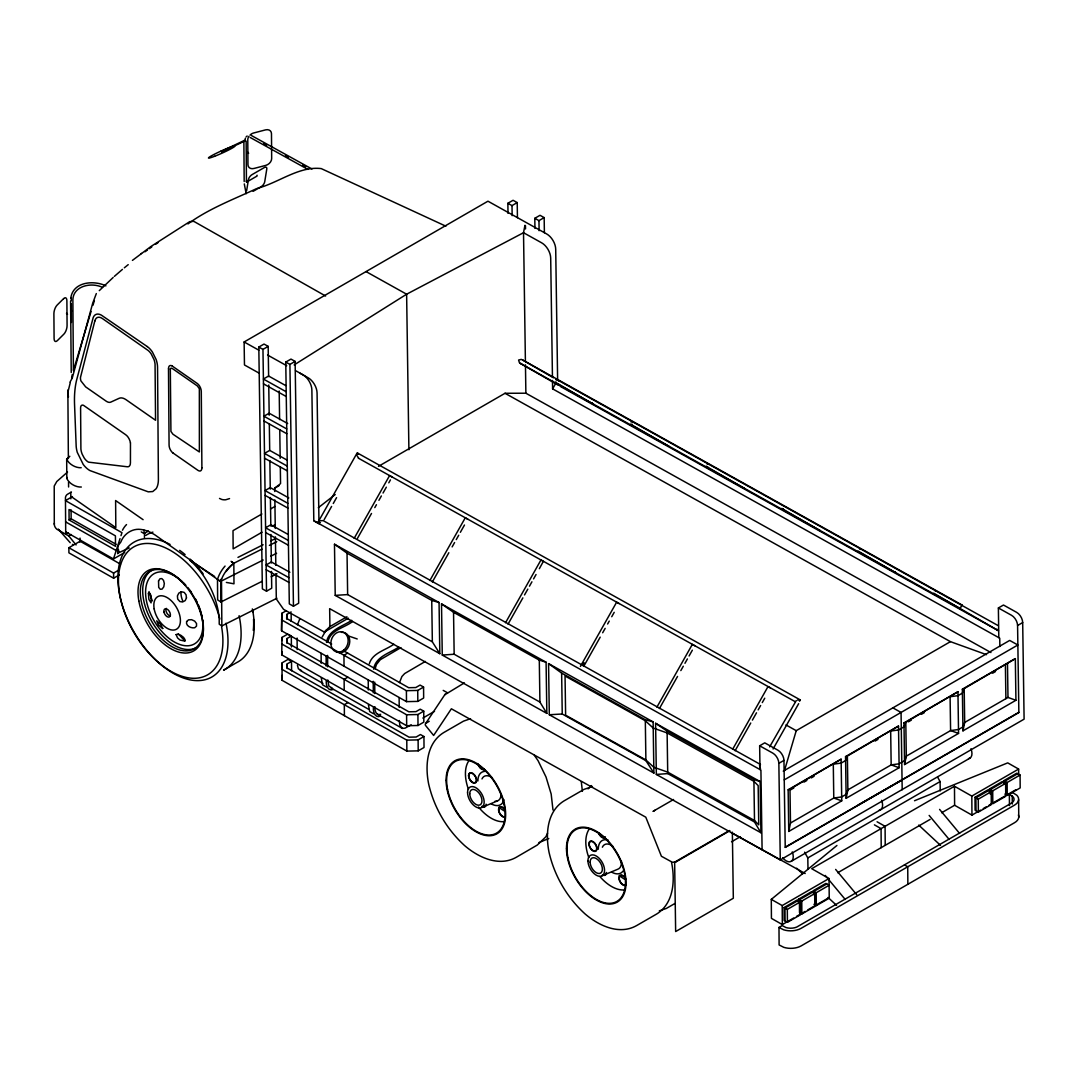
<?xml version="1.0" encoding="UTF-8"?>
<svg xmlns="http://www.w3.org/2000/svg" width="1078" height="1078" viewBox="0 0 1078 1078"><rect width="100%" height="100%" fill="white"/><g stroke="black" fill="none" stroke-linecap="round" stroke-linejoin="round"><path stroke-width="1.5" d="M130.465 442.896L130.438 462.718A8.503 4.379 64.7 0 1 126.961 466.734L88.544 462.152A10.308 5.323 64.7 0 1 84.246 458.056L82.251 454.323A11.049 5.7 64.7 0 1 80.904 449.068L80.594 408.171A5.862 3.018 64.7 0 1 83.451 405.288L125.533 434.623A7.479 3.854 64.7 0 1 130.438 442.883M959.919 608.41L960.134 607.453M962.061 605.081L960.121 608.518M344.758 651.449L408.67 687.71L415.771 687.548L420.07 685.069L423.573 687.063L423.654 698.032L417.819 701.387L406.487 701.643L281.56 630.765L281.816 613.315L286.182 610.795M281.56 630.765L281.816 613.315M291.41 647.002L291.329 636.033L287.031 638.513L286.829 642.569L408.858 711.803L415.96 711.642L420.245 709.162L423.748 711.157L423.829 722.125L418.008 725.494L406.675 725.737L281.735 654.858L281.991 637.408L287.826 634.053M281.735 654.858L281.91 651.624M291.518 661.407L287.22 663.886L287.017 667.942L409.047 737.177L416.148 737.015L420.433 734.536L423.937 736.53L424.018 747.499L418.197 750.854L406.864 751.11L281.937 680.231L282.18 662.781L288.015 659.413L291.518 661.407L291.586 670.799M281.937 680.231L282.18 675.367M291.141 611.94L286.856 614.42L286.64 618.476L331.674 644.024M246.619 190.752L248.439 179.608A4.339 2.048 -52.2 0 1 252.171 174.555L264.258 167.589A4.325 2.035 -52.2 0 1 266.792 169.003L264.73 181.737A4.325 2.035 -52.2 0 1 261.146 186.696L253.087 191.345M788.759 831.434L790.484 823.026L789.985 789.177L841.123 759.181L841.743 800.846L788.759 831.434L788.153 789.77L841.123 759.181M846.149 798.299L847.874 789.891L847.375 756.042L898.513 726.06L899.133 767.711L846.149 798.299L845.543 756.635L898.513 726.06M904.59 764.558L906.302 756.15L905.803 722.314L957.938 691.753L958.558 733.404L904.59 764.558L903.97 722.907L957.938 691.753M962.964 730.857L964.689 722.449L964.19 688.599L1015.328 658.618L1015.934 700.269L962.964 730.857L962.358 689.206L1015.328 658.618M70.798 298.054C72.981 281.722 93.732 279.97 105.913 285.859M81.335 487.027C75.81 487.404 68.992 483.47 66.823 478.457L66.674 459.134L69.814 456.29M66.823 478.457L67.227 477.487M247.873 152.335L248.614 153.386L247.873 152.483M70.191 382.946L67.874 392.271L68.453 397.095M297.461 624.741L299.873 618.664M326.513 642.434C328.332 629.862 342.791 626.345 351.697 620.362M327.968 642.043C329.855 630.185 344.354 627.868 352.371 621.71M373.635 669.168C375.454 656.583 389.913 653.079 398.82 647.083M375.09 668.778L376.451 664.52L380.278 659.709L400.949 647.595M399.493 682.617L401.892 676.539L404.668 673.548L425.352 661.434M524.946 225.302L523.517 232.713L525.404 361.494M70.703 310.289L71.727 310.451M72.186 374.713L71.606 378.324M73.573 369.943L91.051 311.461M784.42 770.77L796.238 730.668L950.432 641.653L986.491 654.669M92.951 305.276L94.379 300.627M65.704 531.858L113.473 558.956L120.035 538.623M120.992 535.645L121.962 532.667L65.462 500.623L72.442 496.594M558.741 384.388L558.525 385.345L520.068 363.219L959.986 608.518M322.174 637.017L326.041 630.28M369.296 663.738C372.584 652.769 385.641 650.25 393.82 644.253M246.363 181.818L246.498 180.727M547.557 833.186L545.899 836.744L537.235 845.071L516.335 857.253C498.818 867.251 478.026 857.239 464.375 845.381L464.066 845.071C446.629 829.022 434.286 807.799 428.828 784.744L428.721 784.339C425.082 766.512 426.322 743.362 443.557 732.663L463.553 721.128L470.547 718.703M187.963 223.928C208.418 208.849 233.576 199.322 256.766 188.556M799.512 701.239L800.321 699.945L357.519 453.029L356.845 454.364M320.395 522.587L318.091 522.129L357.061 453.083M324.182 519.583L331.606 506.417M333.264 503.493L336.565 497.645M354.177 538.326L389.589 475.573L392.015 476.934M357.505 538.272L371.506 513.465M374.794 507.63L376.438 504.706M378.917 500.327L381.383 495.947M383.027 493.037L386.328 487.189M388.794 482.823L390.438 479.899M429.866 580.53L465.278 517.777L467.771 519.178M432.359 581.931L448.839 552.744M452.127 546.91L454.593 542.53M456.25 539.62L458.716 535.24M460.36 532.316L464.483 525.026M999.858 646.504L999.737 638.176L552.61 388.862L555.48 383.781M505.542 622.734L540.954 559.981L543.379 561.342L539.337 568.685M508.048 624.135L522.87 597.872M524.514 594.948L527.816 589.114M529.46 586.189L531.926 581.81M533.583 578.899L536.049 574.52M580.409 666.393L616.643 602.184L619.149 603.586M582.484 665.638L584.128 662.714M583.737 666.339L600.203 637.152M602.669 632.773L605.149 628.393M607.615 624.014L609.259 621.103M611.738 616.724L614.204 612.344M656.92 707.128L692.332 644.388L694.758 645.749M659.413 708.542L677.536 676.432M680.824 670.597L683.304 666.217M684.948 663.307L687.414 658.928M689.071 656.003L692.359 650.169M732.609 749.331L768.008 686.592L770.433 687.953M735.102 750.746L750.746 723.015M752.404 720.104L756.513 712.801M758.157 709.89L760.637 705.511M762.281 702.586L764.747 698.207M769.625 746.879L796.251 700.592M773.088 748.981L798.65 703.678M444.769 694.798L464.389 682.873M318.091 522.129L319.088 521.267M675.744 861.942L672.281 862.225L661.407 856.255L645.789 817.191L451.372 708.785L433.639 735.452L425.541 725.454A2.237 1.765 33.6 0 1 425.702 723.432L445.201 694.097M96.319 293.566L92.708 303.201L72.239 378.108L69.989 382.178M99.284 290.629L113.163 277.464M275.941 573.765L276.305 598.95L283.554 609.326L324.316 632.058L329.922 626.587L346.914 616.778M114.362 276.372L122.434 269.392M246.862 181.939L257.063 176.051L257.063 175.215M588.049 788.867L591.472 785.592M67.523 472.07L56.784 481.516L54.223 486.057L54.291 524.231M793.691 918.011L782.345 924.574L771.43 918.375L771.296 899.375L836.932 845.462M124.307 267.829L128.228 264.649M274.728 491.528L274.688 488.172L280.549 483.591L280.307 466.761M318.293 507.738L335.218 494.519M141.178 253.64L141.487 253.411M132.419 260.391L150.543 246.781M425.702 723.432L429.206 721.276M653.564 811.222L655.06 810.198M145.031 251.767L147.443 250.015M151.041 246.417L189.782 221.623L193.811 221.367L325.61 296.019M149.303 248.654L151.796 246.929M155.528 244.356L158.021 242.631M294.159 364.903L406.622 294.213L523.517 232.713L541.668 242.833A12.545 7.25 60 0 1 550.696 258.114L552.448 377.125M221.529 151.877L244.827 141.056L244.207 140.49L221.246 151.432M244.207 140.49L244.14 141.258M71.727 311.165L70.703 310.437M1018.858 712.302L785.229 847.187M329.922 626.587L329.652 608.652L780.27 859.921L1024.1 719.161L1022.685 622.572A8.368 4.838 60 0 0 1016.662 612.371L1003.483 605.027L998.376 607.965L998.807 637.664M258.895 373.015L244.463 364.97L244.127 341.969L487.957 201.195L546.681 233.953A12.545 7.25 60 0 1 555.709 249.234L557.622 379.982L997.958 625.51M271.481 571.407L271.723 588.197L266.522 591.202L262.372 588.884L258.814 347.062L264.029 344.057L268.179 346.375L268.624 376.599M508.007 213.363L507.859 203.284L513.061 200.279L517.211 202.583L517.44 217.702M258.814 347.062L262.965 349.38L268.179 346.375M507.859 203.284L512.01 205.602L517.211 202.583M285.764 362.087L290.979 359.082L295.129 361.399L298.673 603.222L293.459 606.227L289.308 603.923L285.764 362.087L289.915 364.404L295.129 361.399M534.944 228.388L534.796 218.308L540.011 215.304L544.161 217.608L544.39 232.727M534.796 218.308L538.96 220.626L544.161 217.608M71.431 491.999L67.469 494.29A2.884 1.684 -60.4 0 0 65.448 497.834L65.718 534.216L68.399 532.68M69.1 520L115.508 546.317L115.427 535.847L69.019 509.53L69.1 520L71.148 518.814L116.087 544.309M54.372 523.167A17.248 9.877 -0.4 0 0 56.77 529.204L68.776 535.955L71.269 534.526M119.2 574.992L113.621 578.212L68.911 552.852L68.871 547.718L80.095 541.237L120.48 564.144M141.245 531.912L144.102 533.529L148.441 531.023M113.473 558.956L124.698 552.475M68.871 547.718L113.581 573.078L119.2 569.844M274.688 488.172L279.04 485.666M261.887 513.977L233.01 530.659L233.144 548.877L262.035 532.209M270.565 508.978L274.89 506.471M272.141 526.36L275.025 524.703M378.472 466.343L505.03 393.281L525.875 393.214L990.938 652.54M324.316 632.058L348.383 618.166M347.655 653.093L343.949 655.235L344.03 666.204M347.844 677.186L344.125 679.329L344.205 690.297M348.032 702.56L344.313 704.702L344.394 715.671M281.479 619.81L406.406 690.675L417.738 690.432L423.573 687.063M281.654 643.903L406.595 714.768L417.914 714.525L423.748 711.157M411.203 724.793L405.085 728.149L402.283 728.378L377.475 714.31M422.846 718.069L434.501 711.345M281.843 669.263L406.783 740.141L418.116 739.885L423.937 736.53M548.769 838.522L538.919 842.592M760.003 769.557L759.653 745.801L764.747 742.85L777.939 750.207A8.368 4.838 60 0 1 783.962 760.394L785.229 847.429L1018.858 712.545L1017.578 625.51A8.368 4.838 60 0 0 1011.568 615.322L998.376 607.965M653.012 811.37L673.561 799.512M780.27 859.921L778.855 763.332L783.962 760.394M1017.578 625.51L1022.685 622.572M783.261 771.147L1009.682 640.426L1017.861 644.994L784.245 779.879M790.902 789.675L793.799 787.991M803.959 782.129L806.856 780.459M811.208 777.939L814.119 776.268M875.053 741.085L877.964 739.4M908.431 721.815L911.341 720.131M921.488 714.269L924.398 712.598M992.595 673.224L995.493 671.54M729.415 830.532L674.639 862.157L675.65 931.554L733.323 898.257L732.353 832.162M675.771 861.996L729.833 830.72M731.531 841.783L740.263 836.744M790.484 823.026L833.779 798.03L841.689 796.938L846.095 794.392L847.874 789.891L891.169 764.895L899.065 763.803L904.523 760.65L906.302 756.15L950.594 730.588L958.49 729.496L962.91 726.949L964.689 722.449L1007.984 697.453L1015.934 700.269M674.855 903.512L666.298 908.458L659.305 910.87M782.682 857.832A10.079 5.821 60 0 0 791.265 861.309L969.971 758.13M807.988 868.881L807.799 857.94L940.083 781.577L937.685 777.251M1018.67 775.405L1018.629 769.072L971.817 796.09L954.475 786.253L811.68 868.693L829.022 878.53L829.238 898.163L816.289 905.641L813.944 904.307M837.727 872.749L930.139 819.388M941.66 812.745L954.609 805.266L971.952 815.103L980.468 810.184M771.296 899.375L782.21 905.56L829.022 878.53M784.056 907.555L797.006 900.09L800.267 901.936L800.361 914.831L787.425 922.31L784.151 920.464L784.056 907.555L787.317 909.414L800.267 901.936M798.515 902.448L798.488 899.227L811.438 891.749L814.698 893.608L814.806 906.504L801.857 913.969L799.512 912.648L799.418 899.753L812.354 892.274M974.997 797.316L987.947 789.851L991.208 791.697L991.302 804.592L978.366 812.071L975.091 810.211L974.997 797.316L978.272 799.175L991.208 791.697M989.442 788.988L1002.378 781.51L1005.639 783.369L1005.747 796.265L992.798 803.73L992.703 790.834L989.442 788.988L989.456 792.209M1003.901 783.881L1003.874 780.647L1016.81 773.182L1020.084 775.028L1020.179 787.924L1007.229 795.402L1004.885 794.068M797.922 900.615L784.973 908.08L785.08 920.976M826.799 883.947L813.85 891.412L813.877 894.632M988.863 790.376L975.913 797.841L976.021 810.737M1003.295 782.035L990.359 789.514L990.386 794.338M1004.79 781.173L1017.74 773.694M798.488 899.227L801.762 901.073L814.698 893.608M816.194 892.746L829.144 885.267L825.869 883.421L812.933 890.886L816.194 892.746L816.289 905.641M992.703 790.834L1005.639 783.369M1003.874 780.647L1007.135 782.507L1020.084 775.028M796.534 916.381L805.05 911.462M807.88 909.832L829.157 897.543M983.298 808.554L986.141 806.91M988.971 805.279L1015.934 789.716M1018.414 814.941A14.553 8.328 -0.4 0 1 1014.519 822.716L801.21 945.864A14.553 8.328 -0.4 0 1 783.773 947.319L779.111 944.948L778.99 927.444L782.21 925.584L785.889 927.511A9.972 5.7 -0.4 0 0 796.75 927.053L1012.08 802.733A9.972 5.7 -0.4 0 0 1012.781 796.521L1009.372 794.432L1009.453 805.576M1009.372 794.432L1012.606 792.573L1016.77 795.214A14.553 8.328 -0.4 0 1 1014.385 805.199L801.075 928.347A14.553 8.328 -0.4 0 1 783.639 929.802L778.99 927.444M858.331 804.902L901.774 780.149M81.187 467.717C75.662 468.095 68.844 464.16 66.674 459.134M237.968 557.393L263.14 544.74M270.551 541.021L274.998 538.784M261.967 549.106L233.832 563.255A33.809 21.735 -54.6 0 0 226.084 571.502M269.379 545.387L276.776 541.668M263.18 560.021L221.516 580.961L221.852 625.914L276.925 598.25M270.632 556.275L276.588 553.284M225.059 566.071A23.352 14.513 -56.8 0 0 217.487 579.371L217.635 599.88L220.909 602.009L262.264 581.231M271.13 576.77L277.033 573.806M229.547 498.588L225.774 499.761A6.428 3.679 -0.4 0 1 221.704 499.437L219.508 498.427M129.239 547.934L118.567 552.812A63.265 31.976 65.4 0 1 118.513 549.537M481.785 807.449L497.281 800.994M602.171 875.74L617.667 869.286A14.001 8.085 60 0 0 621.346 860.796M257.373 188.327C278.38 182.883 299.118 165.877 321.244 168.599L445.888 226.191M914.521 800.738L1007.714 762.874L1018.629 769.072M592.428 786.509L583.939 789.406L563.942 800.954C546.694 811.64 545.455 834.79 549.106 852.631L549.214 853.035C554.658 876.091 567.001 897.3 584.451 913.362L584.748 913.659C598.398 925.517 619.19 935.542 636.707 925.53L656.704 913.996C673.952 903.297 675.192 880.147 671.54 862.319M962.358 689.206L964.19 688.599L962.411 693.1L958.005 695.647L950.095 696.738L950.594 730.588L958.558 733.404M903.97 722.907L905.803 722.314L904.038 726.815L898.567 729.954L890.671 731.046L891.169 764.895L899.133 767.711M845.543 756.635L847.375 756.042L845.597 760.542L841.19 763.089L833.294 764.181L833.779 798.03L841.743 800.846M788.153 789.77L789.985 789.177M320.355 520.768L323.157 520.62L580.759 664.264M797.518 700.094L800.321 699.945M333.291 689.448C327.981 691.753 325.812 684.948 326.297 680.878M380.682 714.31C376.047 716.264 374.565 710.092 374.901 706.696M380.413 716.183C375.104 718.487 372.934 711.682 373.419 707.599M656.34 774.449L667.727 773.586L754.519 821.988L760.933 832.755L656.34 774.449L655.599 723.284L760.179 781.604L760.933 832.755M442.263 655.074L454.161 654.238L539.916 702.061L546.842 713.38L546.088 662.229L441.508 603.909L442.263 655.074L546.842 713.38M335.218 595.379L347.642 594.584L432.345 641.828L439.811 653.699L439.056 602.535L334.476 544.228L335.218 595.379L439.811 653.699M549.308 714.754L562.244 714L645.897 760.65L653.888 773.074L653.133 721.91L548.554 663.603L549.308 714.754L653.888 773.074M221.313 150.664L221.987 151.405M297.42 665.193L298.377 668.805L301.544 670.637M326.459 687.036L322.538 684.799L321.298 678.035M327.779 679.975L328.884 686.12L332.051 687.939M373.581 713.771L369.66 711.534L368.42 704.769M226.367 582.43L233.98 583.804L233.832 563.255L231.096 561.315M521.388 359.365L518.585 360.039L519.461 362.787M520.741 363.515L521.429 363.677M102.464 287.354C90.485 281.708 72.105 286.425 72.886 301.126L73.398 370.738M72.927 544.592L72.388 544.417M357.074 455.698L358.651 458.244M760.489 764.571L759.747 764.369L759.532 765.649M548.554 663.603L561.638 673.076L645.304 719.727L653.133 721.91M334.476 544.228L347.035 553.149L431.739 600.392L439.056 602.535M441.508 603.909L453.542 612.291L539.296 660.113L546.088 662.229M655.599 723.284L667.093 731.113L753.899 779.515L760.179 781.604M347.978 635.804L357.222 638.971M251.349 135.491L311.946 169.003M263.773 143.684L266.657 145.274M285.414 155.65L288.298 157.24M302.729 165.23L305.613 166.82M250.244 137.512L307.931 169.421M731.221 832.566L805.199 873.517M443.206 690.392L447.626 692.831M366.035 271.589L406.622 294.213L408.899 449.742M961.994 604.974L522.062 359.661L553.459 377.785M560.223 386.369L998.511 630.765L933.696 593.196M505.03 393.281L950.432 641.653M244.127 341.969L258.814 350.161M267.613 355.066L286.708 365.711M295.52 370.63L302.864 374.726A12.545 7.25 60 0 1 311.879 390.007L313.806 520.741L318.994 523.746L317.067 392.998A12.545 7.25 60 0 0 308.052 377.718L299.671 373.042M892.867 707.869L901.06 712.437L902.192 789.783M285.71 385.574L268.611 376.033L263.409 379.052L286.196 391.759M263.477 383.835L286.276 396.542M358.395 458.19L795.254 701.697M287.678 423.546L269.163 413.224L263.948 416.229L286.748 428.936M264.016 421.013L286.815 433.733M785.956 724.928L796.238 730.668M286.802 459.942L269.702 450.402L264.501 453.407L287.287 466.127M264.568 458.204L287.368 470.911M759.653 745.801L772.845 753.145A8.368 4.838 60 0 1 778.855 763.332M288.769 497.915L270.255 487.593L265.04 490.598L287.839 503.305M583.697 665.908L760.206 764.329M313.806 520.741L760.92 770.069L762.092 849.787M265.107 495.381L287.907 508.102M287.893 534.311L270.794 524.77L265.592 527.775L288.378 540.496M265.66 532.572L288.459 545.279M289.861 572.283L271.346 561.961L266.131 564.966L288.931 577.673M266.199 569.75L288.998 582.457M877.074 821.773L885.078 826.314L885.227 845.327M874.393 824.845L881.063 828.632L881.211 847.645M904.496 864.947L907.73 866.779L907.865 884.283M288.985 634.713L291.329 636.033M65.623 521.873L116.195 550.548M300.263 670.503L322.928 683.371M330.757 687.804L368.716 709.337M402.283 728.378L399.803 725.117L399.305 720.549M858.007 551.006L895.508 572.647M782.332 508.803L819.819 530.443A1.442 1.172 -60 0 1 819.401 529.985M556.315 379.429L559.172 381.086M706.642 466.599L744.143 488.24M630.953 424.395L668.454 446.036M592.765 403.832L555.278 382.191A1.442 1.172 -60 0 0 556.208 382.218M231.649 561.827L233.832 563.255A23.352 14.513 -56.8 0 0 220.747 581.5L220.909 602.009M214.657 576.487L190.011 560.385A52.822 28.271 63.3 0 1 219.198 619.473L219.225 624.216L221.852 625.914M217.487 579.371L220.747 581.5M147.255 346.564L101.305 315.099A15.631 8.058 64.7 0 0 95.511 314.668A16.318 8.408 64.7 0 0 93.139 317.767L76.511 380.467A102.693 52.957 64.7 0 0 74.544 404.304L76.12 444.864A20.347 10.497 64.7 0 0 77.252 452.302L83.222 464.443A18.811 9.702 64.7 0 0 89.932 470.56L148.279 491.851L152.753 491.555L156.135 488.725A26.101 13.462 64.7 0 0 158.385 479.346L157.55 367.288A16.978 8.759 64.7 0 0 156.135 359.526L152.362 351.94A15.779 8.139 64.7 0 0 147.255 346.564M172.359 366.143L197.382 383.566A6.279 3.234 64.7 0 1 201.29 391.476L201.896 467.919M173.019 453.003L198.029 470.412A6.279 3.234 64.7 0 0 201.869 467.892M143.105 519.69L115.615 500.542L115.818 527.627L71.188 496.554M357.519 453.029L358.381 454.215M918.725 825.101L940.501 845.341M796.642 868.248L802.692 873.867M828.093 897.475L836.555 905.345M997.905 630.334L997.056 629.256M70.232 542.733L59.02 530.012M939.585 809.389L959.609 833.442M929.155 815.413L949.179 839.466M835.639 869.407L856.714 894.713M825.222 875.417L845.233 899.47M68.776 535.955L76.066 544.942M534.324 755.274L538.07 760.691L546.02 777.009L551.168 794.028L552.987 809.996M804.606 852.172L807.799 857.94M760.502 768.83L759.761 766.984M246.175 193.717L244.288 183.934M581.298 781.739L582.389 791.319M71.229 372.516L70.582 301.22M940.083 781.577L940.245 790.942M1007.485 663.603L1007.984 697.453M1005.397 664.816L1005.895 698.652M753.899 779.515L754.519 821.988M667.093 731.113L667.727 773.586M645.304 719.727L645.897 760.65M561.638 673.076L562.244 714M552.488 380.48L552.61 388.862M538.96 220.626L539.108 230.705M539.296 660.113L539.916 702.061M525.471 225.598L525.525 228.94M525.458 364.836L525.875 393.268M512.01 205.602L512.158 215.667M453.542 612.291L454.161 654.238M431.739 600.392L432.345 641.828M347.035 553.149L347.642 594.584M289.915 364.404L293.459 606.227M279.189 391.018L279.606 419.625M279.754 429.731L280.186 458.339M274.863 499.922L275.281 528.449M275.402 536.844L275.82 565.384M268.745 384.994L269.19 415.219M269.311 423.614L269.702 450.483M269.85 460.562L270.268 489.116M270.403 497.51L270.821 526.064M270.942 534.459L271.36 563.012M262.965 349.38L266.522 591.202M1018.616 799.822L1018.75 817.34M1012.242 796.063L1012.309 804.026M1007.135 782.507L1007.229 795.402M978.272 799.175L978.366 812.071M971.817 796.09L971.952 815.103M954.475 786.253L954.609 805.266M801.762 901.073L801.857 913.969M787.317 909.414L787.425 922.31M782.21 905.56L782.345 924.574M417.738 690.432L417.819 701.387M417.914 714.525L418.008 725.494M418.116 739.885L418.197 750.854M406.406 690.675L406.487 701.643M406.595 714.768L406.675 725.737M406.783 740.141L406.864 751.11M399.129 697.574L399.21 707.424M374.713 682.091L374.807 693.572M373.217 681.283L373.311 692.804M368.231 680.097L368.312 689.96M327.591 655.37L327.685 666.851M326.108 656.206L326.176 666.069M321.109 653.362L321.19 663.239M297.097 638.068L297.178 649.549M291.154 613.503L291.208 621.346M286.856 614.42L286.883 619.122M287.031 638.513L287.071 643.216M287.22 663.886L287.26 668.589M281.991 637.408L282.018 640.548M282.18 662.781L282.234 669.047M246.148 141.097L246.444 181.603M243.871 140.935L244.18 181.508M168.491 368.636L169.071 445.052A6.279 3.234 64.7 0 0 173.019 453.043M144.075 530.241L144.102 533.529M113.581 573.078L113.621 578.212M80.068 538.097L79.907 542.059M71.256 297.636L71.269 300.735M71.296 303.848L71.431 322.484M70.784 492.376L70.838 498.831M71.081 509.84L71.148 518.814M67.86 390.061L68.372 458.581M68.547 481.974L68.588 486.986M970.955 748.752A10.079 5.821 60 0 1 968.516 758.629M881.602 800.334A10.079 5.821 60 0 1 879.163 810.211M555.763 379.645A1.442 1.172 -60 0 1 556.935 379.86M593.372 403.94A1.442 1.172 -60 0 1 592.24 402.714M632.193 424.26A1.442 1.172 -60 0 1 630.724 424.206M631.142 422.01A1.442 1.172 -60 0 1 632.611 422.064M668.737 446.144A1.442 1.172 -60 0 1 668.212 445.847M707.572 466.626A1.442 1.172 -60 0 1 706.225 466.141M707.128 464.052A1.442 1.172 -60 0 1 708.057 464.079M744.426 488.334A1.442 1.172 -60 0 1 743.726 487.782M783.261 508.829A1.442 1.172 -60 0 1 781.914 508.344M859.665 548.675A1.442 1.172 -60 0 1 859.948 549.254M895.266 572.445A1.442 1.172 -60 0 1 894.996 571.866M935.111 590.69A1.442 1.172 -60 0 1 935.529 591.148M792.249 851.93A10.079 5.821 60 0 1 791.265 861.309M504.248 810.912A36.409 21.021 60 0 1 498.885 807.22M504.234 821.638A36.409 21.021 60 0 1 478.497 807.031M468.445 789.325A36.409 21.021 60 0 1 468.768 760.906M504.005 799.728A18.757 10.834 60 0 1 491.285 803.865M477.904 780.957A18.757 10.834 60 0 1 484.44 771.403M484.642 769.517A5.767 3.328 60 0 1 477.797 763.52M486.097 804.188A5.767 3.328 60 0 1 482.055 806.613M505.124 817.164A5.767 3.328 60 0 1 499.626 813.486A5.767 3.328 60 0 1 499.586 807.099A5.767 3.328 60 0 1 505.07 809.659M500.987 795.51A14.001 8.085 60 0 1 495.058 801.237M481.987 778.922A14.001 8.085 60 0 1 492.35 777.817M484.413 769.113A5.309 3.059 60 0 1 478.497 764.868M485.275 805.899A5.309 3.059 60 0 1 482.041 806.223M504.922 816.747A5.309 3.059 60 0 1 499.869 813.378A5.309 3.059 60 0 1 499.828 807.489A5.309 3.059 60 0 1 504.868 809.847M624.62 879.203A36.409 21.021 60 0 1 619.257 875.511M624.607 889.916A36.409 21.021 60 0 1 599.853 876.495M588.817 857.603A36.409 21.021 60 0 1 589.14 829.198M623.084 870.97A18.757 10.834 60 0 1 611.657 872.142M598.29 849.248A18.757 10.834 60 0 1 608.005 839.964M605.027 837.808A5.767 3.328 60 0 1 598.6 833.186M606.469 872.479A5.767 3.328 60 0 1 602.427 874.891M625.51 885.456A5.767 3.328 60 0 1 620.012 881.777A5.767 3.328 60 0 1 619.958 875.39A5.767 3.328 60 0 1 625.442 877.937M602.359 847.214A14.001 8.085 60 0 1 612.722 846.095M605.378 836.838A5.309 3.059 60 0 1 598.883 833.159M606.025 873.342A5.309 3.059 60 0 1 603.397 874.918M625.981 884.62A5.309 3.059 60 0 1 620.483 882.06A5.309 3.059 60 0 1 620.429 875.646A5.309 3.059 60 0 1 625.941 879.325M185.039 640.884A73.856 42.648 60 0 1 178.288 633.783M252.333 608.922A73.856 42.648 60 0 1 252.885 612.371M253.559 619.217A73.856 42.648 60 0 1 253.29 630.387M152.375 600.864A77.845 44.939 60 0 1 148.993 591.566M252.804 611.091A77.845 44.939 60 0 1 236.702 662.579L223.604 670.139A77.845 44.939 60 0 0 239.114 615.673M145.84 535.389A77.845 44.939 60 0 1 152.914 532.114M182.6 600.554A14.297 8.26 60 0 1 181.05 591.876M202.597 619.742A44.616 25.764 60 0 1 171.887 646.625A44.616 25.764 60 0 1 141.11 584.289A44.616 25.764 60 0 1 185.632 585.367M190.846 592.051A44.616 25.764 60 0 1 197.719 604.232M198.325 605.62A44.616 25.764 60 0 1 202.3 618.22M195.738 647.891A44.616 25.764 60 0 1 151.163 620.349A44.616 25.764 60 0 1 152.712 569.763M202.421 619.257A40.506 23.393 60 0 1 174.784 642.218A40.506 23.393 60 0 1 145.853 587.874A40.506 23.393 60 0 1 182.6 582.026M183.651 583.023A40.506 23.393 60 0 1 185.712 585.152M187.734 587.443A40.506 23.393 60 0 1 191.466 592.361M195.549 599.058A40.506 23.393 60 0 1 196.978 601.861M198.258 604.677A40.506 23.393 60 0 1 202.138 617.492M170.445 615.942A4.608 2.668 60 0 1 166.78 612.937A4.608 2.668 60 0 1 166.255 608.356M221.569 626.682A73.856 42.648 60 0 1 157.348 661.488A73.856 42.648 60 0 1 132.217 547.867A73.856 42.648 60 0 1 219.872 619.001M226.003 623.232A77.845 44.939 60 0 1 183.745 678.116A77.845 44.939 60 0 1 118.337 585.947A77.845 44.939 60 0 1 170.068 544.43M179.662 550.346A77.845 44.939 60 0 1 185.106 554.591M190.173 559.132A77.845 44.939 60 0 1 203.163 573.873M221.502 578.792A33.809 21.735 -54.6 0 0 220.276 581.338L155.353 535.173A55.504 29.712 63.3 0 0 140.8 529.446C132.149 528.233 123.835 533.974 120.844 541.991L117.974 545.832L117.664 553.701L117.947 552.906A33.782 19.97 1 0 1 118.796 551.276M122.488 530.214A63.265 31.976 65.4 0 1 126.517 524.568M144.439 537.693A63.265 31.976 65.4 0 1 144.641 532.99M168.532 368.663A6.279 3.234 64.7 0 1 172.359 366.089M59.829 530.942A17.248 9.877 -0.4 0 1 58.279 529.055M248.978 136.286A6.495 4.864 -38.1 0 0 247.778 139.857L247.967 164.705A6.495 4.864 -38.1 0 0 253.936 168.478L265.781 165.379A6.495 4.864 -38.1 0 0 271.669 158.506L271.481 133.659A6.495 4.864 -38.1 0 0 265.525 129.886L253.667 132.985A6.495 4.864 -38.1 0 0 250.069 135.019M245.016 141.016A10.659 5.43 65.2 0 1 245.056 139.992M245.191 139.062A10.659 5.43 65.2 0 1 245.42 138.213M246.148 136.879A10.659 5.43 65.2 0 1 247.199 136.057M341.376 632.341A10.403 8.408 -71.1 0 1 349.407 644.118A10.403 8.408 -71.1 0 1 336.592 651.826M186.615 621.561C185.47 625.927 191.156 628.487 194.727 627.746L196.506 626.129L196.533 623.556L194.66 621.103L191.601 619.688L188.529 619.863L186.615 621.561M176.118 634.592L177.574 637.933L180.053 640.076L184.675 641.073L184.985 639.591L183.543 637.394L180.902 635.346L178.086 634.214L176.118 634.592M170.311 369.053L170.93 431.443L172.938 434.218L199.376 451.965L199.349 388.713L197.341 385.924L172.44 368.595L171.106 368.124L170.311 369.053M158.547 580.907L158.709 587.402L160.245 589.275L162.091 589.114L163.775 586.836L164.328 583.494L163.519 580.382L161.835 578.59L159.989 578.751L158.547 580.907M94.81 321.028L80.594 376.95A5.996 3.086 64.7 0 0 80.958 380.938L85.647 386.881L106.143 401.151A11.265 5.808 64.7 0 0 110.832 402.094L119.106 398.321A16.642 8.584 64.7 0 1 126.059 399.709L155.555 420.258L155.057 364.202A12.936 6.67 64.7 0 0 154.06 359.675L151.176 353.88A12.087 6.225 64.7 0 0 148.292 350.579L102.41 318.536A12.626 6.508 64.7 0 0 94.851 321.069M66.526 313.321L67.51 314.331L66.607 313.213M186.467 597.899L185.187 600.608L182.546 601.982L179.851 601.537L177.695 599.098L177.425 595.891L178.854 593.089L181.441 591.755L184.19 592.401L186.049 594.773L186.467 597.899M148.414 593.223L148.872 599.381L151.082 602.885L151.149 596.161L150.085 593.587L148.414 593.223M63.602 298.646L57.107 305.114A6.495 2.682 -72 0 0 53.9 313.671L54.089 338.519A6.495 2.682 -72 0 0 57.377 340.608L63.871 334.14A6.495 2.682 -72 0 0 67.079 325.583L66.89 300.735A6.495 2.682 -72 0 0 63.602 298.646M162.738 628.514L158.52 625.105L156.714 620.82L160.635 624.391L162.738 628.514M667.12 732.919L653.228 728.068L645.318 720.764L565.047 676L565.627 715.213L645.897 759.963L653.807 767.266L667.7 772.117L754.506 820.52L758.75 824.832L758.171 785.633L753.926 781.321L667.12 732.919M446.09 780.432A42.109 24.309 60 0 0 490.975 835.666A42.109 24.309 60 0 0 490.53 775.85A42.109 24.309 60 0 0 446.09 780.432M447.559 789.379A41.341 23.864 60 0 0 496.325 833.227A41.341 23.864 60 0 0 483.712 769.328A41.341 23.864 60 0 0 447.559 789.379M469.738 793.839A8.651 4.999 60 0 0 478.969 805.199A8.651 4.999 60 0 0 478.875 792.909A8.651 4.999 60 0 0 469.738 793.839M467.556 792.6A11.75 6.778 60 0 0 480.074 808.015A11.75 6.778 60 0 0 479.953 791.333A11.75 6.778 60 0 0 467.556 792.6M468.499 775.621A5.767 3.328 60 0 0 474.657 783.194A5.767 3.328 60 0 0 474.589 774.988A5.767 3.328 60 0 0 468.499 775.621M468.822 775.81A5.309 3.059 60 0 0 474.482 782.763A5.309 3.059 60 0 0 474.428 775.23A5.309 3.059 60 0 0 468.822 775.81M566.476 848.709A42.109 24.309 60 0 0 611.361 903.943A42.109 24.309 60 0 0 610.903 844.141A42.109 24.309 60 0 0 566.476 848.709M567.931 857.67A41.341 23.864 60 0 0 616.697 901.518A41.341 23.864 60 0 0 604.098 837.619A41.341 23.864 60 0 0 567.931 857.67M590.124 862.13A8.651 4.999 60 0 0 599.355 873.49A8.651 4.999 60 0 0 599.26 861.187A8.651 4.999 60 0 0 590.124 862.13M587.941 860.891A11.75 6.778 60 0 0 600.459 876.293A11.75 6.778 60 0 0 600.338 859.611A11.75 6.778 60 0 0 587.941 860.891M588.871 843.912A5.767 3.328 60 0 0 595.029 851.472A5.767 3.328 60 0 0 594.962 843.279A5.767 3.328 60 0 0 588.871 843.912M589.208 844.087A5.309 3.059 60 0 0 594.867 851.054A5.309 3.059 60 0 0 594.8 843.522A5.309 3.059 60 0 0 589.208 844.087M154.167 608.895A18.811 10.861 60 0 0 176.199 629.39A18.811 10.861 60 0 0 171.011 600.486A18.811 10.861 60 0 0 154.167 608.895M163.95 611.927A4.608 2.668 60 0 0 169.354 616.966A4.608 2.668 60 0 0 168.087 609.865A4.608 2.668 60 0 0 163.95 611.927M138.846 600.985A46.192 26.667 60 0 0 192.962 651.314A46.192 26.667 60 0 0 180.228 580.314A46.192 26.667 60 0 0 138.846 600.985M214.616 156.283A14.432 1.159 -24.3 0 0 234.896 146.177A14.432 1.159 -24.3 0 0 215.775 153.548A14.432 1.159 -24.3 0 0 214.616 156.283M343.626 650.236A10.403 8.408 -71.1 0 0 344.044 632.624A10.403 8.408 -71.1 0 0 330.879 643A10.403 8.408 -71.1 0 0 343.626 650.236"/></g></svg>
